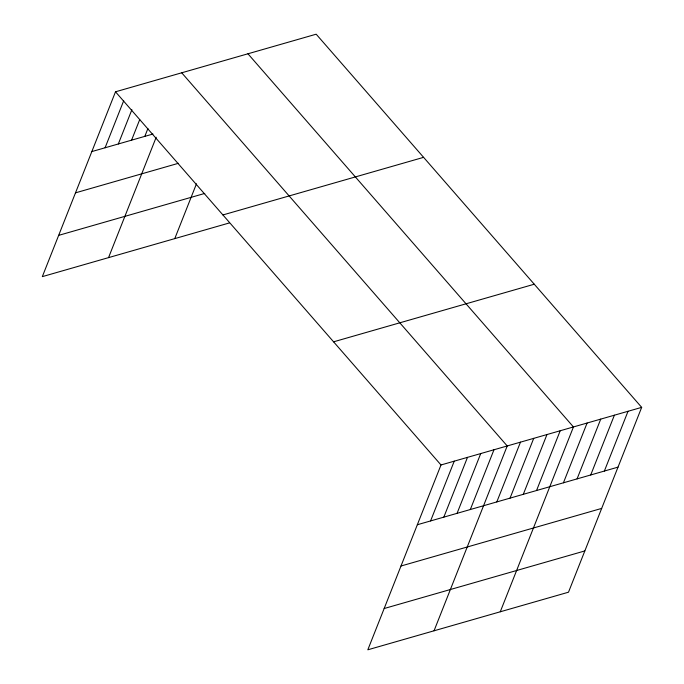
<?xml version="1.0" encoding="UTF-8"?>
<svg xmlns="http://www.w3.org/2000/svg" width="684" height="684" viewBox="0 0 684 684"><rect width="100%" height="100%" fill="white"/><g stroke="black" fill="none" stroke-linecap="round" stroke-linejoin="round"><path stroke-width="1.03" d="M641.678 407.365L441 464.966L367.821 649.8L568.498 592.199L641.678 407.365L316.179 34.2L115.502 91.801L42.322 276.635L229.354 222.95M105.079 147.77L123.701 100.736M118.323 143.973L131.901 109.679M131.567 140.169L139.716 119.589M144.811 136.364L147.915 128.532M108.542 257.629L156.2 137.253M174.771 238.613L196.462 183.816M430.578 520.934L454.244 461.17M443.822 517.138L467.488 457.365M457.066 513.333L480.732 453.56M470.318 509.537L493.976 449.764M434.041 630.793L507.22 445.959L181.722 72.795M496.806 501.928L520.473 442.155M510.05 498.132L533.717 438.359M523.294 494.327L546.961 434.554M536.538 490.522L560.205 430.749M500.269 611.778L573.449 426.953L247.95 53.788M563.428 482.801L587.094 423.037M577.074 478.886L600.74 419.112M590.719 474.97L614.386 415.197M604.365 471.054L628.032 411.281M91.836 151.574L152.968 134.03M75.496 192.845L178.396 163.305M58.662 235.364L204.755 193.427M222.916 214.947L423.593 157.346M333.587 341.82L534.264 284.219M417.334 524.739L618.011 467.138M400.995 566.01L601.672 508.409M384.16 608.529L584.837 550.928M115.502 91.801L441 464.966"/></g></svg>
